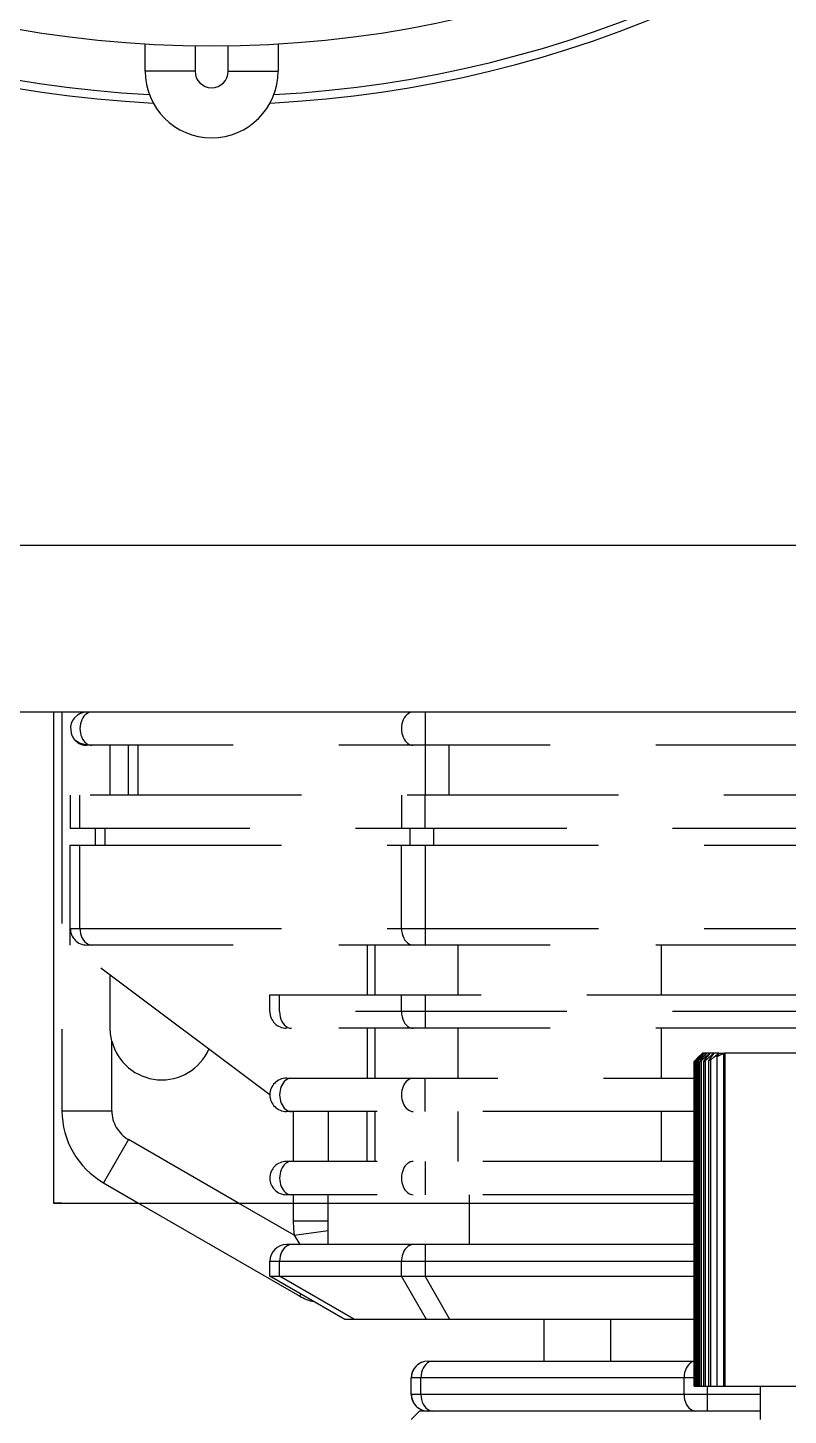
# Model space of a CAD drawing. Extents: x -9877 to -4419, y 2249 to 6216.
# Drawn here: x -6471.4 to -6425.7, y 4087.9 to 4171.2 of the extents above; entities that cross this region are included whole.
import ezdxf

# ---------------------------------------------------------------- set-up
doc = ezdxf.new("R2010")
doc.units = 0
doc.linetypes.add('DASHED', pattern=[19.05, 12.7, -6.35])
doc.layers.add('LY_1', color=7, linetype='CONTINUOUS')

msp = doc.modelspace()

# ---------------------------------------------------------------- linework, layer by layer
at = {"layer": 'LY_1', "color": 110, "linetype": 'CONTINUOUS'}
for p, q in [((-6464.324021, 4168.620295), (-6464.324021, 4170.239805)), ((-6461.324021, 4170.127759), (-6461.324021, 4168.620295)), ((-6459.324021, 4168.620295), (-6459.324021, 4170.127759)), ((-6456.324021, 4170.239805), (-6456.324021, 4168.620295)), ((-6461.324021, 4168.620295), (-6464.324021, 4168.620295)), ((-6459.324021, 4168.620295), (-6456.324021, 4168.620295)), ((-6331.006277, 4140.120295), (-6619.641764, 4140.120295)), ((-6331.006277, 4130.120295), (-6611.285456, 4130.120295)), ((-6469.824021, 4130.120295), (-6469.824021, 4100.620295)), ((-6469.824021, 4130.120295), (-6469.824021, 4100.620295)), ((-6431.316771, 4089.620295), (-6431.316771, 4109.120357)), ((-6431.263163, 4089.620295), (-6431.263163, 4109.170524)), ((-6431.258831, 4089.620295), (-6431.258831, 4109.120841)), ((-6431.19893, 4109.170524), (-6431.19893, 4089.620295)), ((-6431.143233, 4089.620295), (-6431.143233, 4109.121803)), ((-6431.076844, 4109.170524), (-6431.076844, 4089.620295)), ((-6430.97054, 4089.620295), (-6430.97054, 4109.123243)), ((-6430.897499, 4109.170524), (-6430.897499, 4089.620295)), ((-6430.871562, 4109.57244), (-6430.850185, 4109.593934)), ((-6430.849372, 4109.57244), (-6430.849372, 4109.559907)), ((-6429.829793, 4109.620295), (-6430.824021, 4109.620295)), ((-6430.771031, 4109.57244), (-6430.771031, 4109.546051)), ((-6430.741593, 4089.620295), (-6430.741593, 4109.125155)), ((-6430.741588, 4109.125155), (-6430.7366, 4109.139419)), ((-6430.736699, 4109.120295), (-6430.741588, 4109.125155)), ((-6430.7366, 4109.139419), (-6430.715486, 4109.170524)), ((-6430.66177, 4109.170524), (-6430.66177, 4089.620295)), ((-6430.615224, 4109.591504), (-6430.636921, 4109.57244)), ((-6430.636921, 4109.57244), (-6430.636921, 4109.530574)), ((-6430.452818, 4109.143094), (-6430.452818, 4089.620295)), ((-6430.418123, 4109.597198), (-6430.447697, 4109.57244)), ((-6430.447697, 4109.57244), (-6430.447697, 4109.512707)), ((-6430.400813, 4109.609777), (-6430.418123, 4109.597198)), ((-6430.37853, 4109.620295), (-6430.400813, 4109.609777)), ((-6430.316101, 4089.620295), (-6430.316101, 4109.218263)), ((-6430.204278, 4109.57244), (-6430.204278, 4109.491969)), ((-6430.146042, 4109.57244), (-6430.124459, 4109.61421)), ((-6430.130486, 4109.620295), (-6430.144807, 4109.615774)), ((-6430.124459, 4109.61421), (-6430.130486, 4109.620295)), ((-6429.947093, 4109.407615), (-6429.947093, 4089.620295)), ((-6429.907853, 4109.57244), (-6429.907853, 4109.467295)), ((-6429.838597, 4109.57244), (-6429.821148, 4109.611578)), ((-6429.821148, 4109.611578), (-6429.829793, 4109.620295)), ((-6429.526103, 4089.620295), (-6429.526103, 4109.598548)), ((-6429.474609, 4109.620295), (-6429.474609, 4089.620295)), ((-6409.173432, 4109.620295), (-6429.474609, 4109.620295)), ((-6469.324021, 4100.620295), (-6469.824021, 4100.620295)), ((-6469.824021, 4100.620295), (-6431.316771, 4100.620295)), ((-6464.716325, 4100.620295), (-6455.020173, 4095.022219)), ((-6455.358542, 4098.681678), (-6458.716325, 4100.620295)), ((-6455.421499, 4100.620295), (-6455.421499, 4099.554043)), ((-6453.324021, 4098.120295), (-6453.324021, 4100.620295)), ((-6444.824021, 4098.120295), (-6444.824021, 4100.620295)), ((-6455.421499, 4099.554043), (-6453.324021, 4099.554043)), ((-6455.358542, 4098.681678), (-6453.324021, 4098.978203)), ((-6431.316771, 4098.120295), (-6455.824021, 4098.120295)), ((-6455.358542, 4098.681678), (-6455.0246, 4098.121938)), ((-6447.495593, 4098.120295), (-6447.495593, 4096.220295)), ((-6456.824021, 4096.220295), (-6456.824021, 4097.120295)), ((-6456.824021, 4097.120295), (-6431.316771, 4097.120295)), ((-6456.238234, 4096.220295), (-6456.238234, 4097.120295)), ((-6448.909807, 4096.220295), (-6448.909807, 4097.120295)), ((-6456.824021, 4096.220295), (-6431.316771, 4096.220295)), ((-6452.324021, 4093.620295), (-6456.824021, 4096.220295)), ((-6451.738234, 4093.620295), (-6456.238234, 4096.220295)), ((-6447.409807, 4093.620295), (-6448.909807, 4096.220295)), ((-6445.995593, 4093.620295), (-6447.495593, 4096.220295)), ((-6455.020173, 4095.022219), (-6454.952699, 4095.139088)), ((-6447.409807, 4093.620295), (-6451.738234, 4093.620295)), ((-6431.316771, 4093.620295), (-6445.995593, 4093.620295)), ((-6440.324021, 4091.120295), (-6440.324021, 4093.620295)), ((-6436.324021, 4091.120295), (-6436.324021, 4093.620295)), ((-6447.324021, 4091.120295), (-6439.530019, 4091.120295)), ((-6438.716002, 4091.120295), (-6431.316771, 4091.120295)), ((-6431.316771, 4090.120295), (-6448.324021, 4090.120295)), ((-6448.324021, 4089.120295), (-6448.324021, 4090.120295)), ((-6448.307341, 4090.258674), (-6448.314424, 4090.120295)), ((-6447.738234, 4089.120295), (-6447.738234, 4090.120295)), ((-6431.922, 4089.120295), (-6431.922, 4090.120295)), ((-6427.324021, 4089.120295), (-6448.324021, 4089.120295)), ((-6448.314441, 4089.120295), (-6448.307395, 4088.982272)), ((-6431.316771, 4089.620295), (-6407.33127, 4089.620295)), ((-6430.507787, 4088.120295), (-6430.507787, 4089.620295)), ((-6427.324021, 4087.620295), (-6427.324021, 4089.620295)), ((-6447.824021, 4088.120295), (-6448.324021, 4087.620295)), ((-6427.324021, 4088.120295), (-6447.824021, 4088.120295))]:
    msp.add_line(p, q, dxfattribs=at)
at = {"layer": 'LY_1', "color": 110, "linetype": 'DASHED'}
for p, q in [((-6469.324021, 4130.120295), (-6469.324021, 4106.167301)), ((-6447.495593, 4130.120295), (-6447.495593, 4128.120295)), ((-6382.824021, 4128.120295), (-6467.824021, 4128.120295)), ((-6466.424021, 4125.120295), (-6466.424021, 4128.120295)), ((-6465.324021, 4125.120295), (-6465.324021, 4128.120295)), ((-6464.738234, 4125.120295), (-6464.738234, 4128.120295)), ((-6447.46006, 4125.120295), (-6447.46006, 4128.120295)), ((-6446.045846, 4125.120295), (-6446.045846, 4128.120295)), ((-6378.724021, 4125.120295), (-6468.824021, 4125.120295)), ((-6468.824021, 4125.120295), (-6468.824021, 4123.120295)), ((-6468.238234, 4123.120295), (-6468.238234, 4125.120295)), ((-6448.909807, 4125.120295), (-6448.909807, 4123.120295)), ((-6447.495593, 4123.120295), (-6447.495593, 4125.120295)), ((-6381.824021, 4123.120295), (-6468.824021, 4123.120295)), ((-6467.324021, 4123.120295), (-6467.324021, 4122.120295)), ((-6466.738234, 4123.120295), (-6466.738234, 4122.120295)), ((-6448.409807, 4123.120295), (-6448.409807, 4122.120295)), ((-6446.995593, 4123.120295), (-6446.995593, 4122.120295)), ((-6468.824021, 4122.120295), (-6381.824021, 4122.120295)), ((-6468.824021, 4116.120295), (-6468.824021, 4122.120295)), ((-6468.238234, 4117.120295), (-6468.238234, 4122.120295)), ((-6448.909807, 4117.120295), (-6448.909807, 4122.120295)), ((-6447.495593, 4122.120295), (-6447.495593, 4116.120295)), ((-6468.824021, 4117.120295), (-6381.824021, 4117.120295)), ((-6456.824021, 4107.120295), (-6468.824021, 4116.120295)), ((-6382.824021, 4116.120295), (-6467.824021, 4116.120295)), ((-6450.970055, 4116.120295), (-6450.970055, 4113.120295)), ((-6450.492531, 4113.120295), (-6450.492531, 4116.120295)), ((-6445.495577, 4113.120295), (-6445.495577, 4116.120295)), ((-6433.288261, 4113.120295), (-6433.288261, 4116.120295)), ((-6466.424021, 4111.120295), (-6466.424021, 4114.320295)), ((-6456.824021, 4113.120295), (-6381.824021, 4113.120295)), ((-6456.824021, 4112.120295), (-6456.824021, 4113.120295)), ((-6456.238234, 4112.120295), (-6456.238234, 4113.120295)), ((-6448.909807, 4112.120295), (-6448.909807, 4113.120295)), ((-6447.495593, 4113.120295), (-6447.495593, 4111.120295)), ((-6381.824021, 4112.120295), (-6456.824021, 4112.120295)), ((-6382.824021, 4111.120295), (-6455.824021, 4111.120295)), ((-6450.970055, 4111.120295), (-6450.970055, 4108.120295)), ((-6450.492531, 4108.120295), (-6450.492531, 4111.120295)), ((-6445.495577, 4108.120295), (-6445.495577, 4111.120295)), ((-6433.288261, 4108.120295), (-6433.288261, 4111.120295)), ((-6466.324021, 4106.167301), (-6466.324021, 4110.339271)), ((-6455.824021, 4108.120295), (-6431.316771, 4108.120295)), ((-6447.495593, 4106.120295), (-6447.495593, 4108.120295)), ((-6469.324021, 4106.167301), (-6466.324021, 4106.167301)), ((-6431.316771, 4106.120295), (-6455.824021, 4106.120295)), ((-6455.421499, 4106.120295), (-6455.421499, 4103.120295)), ((-6453.324021, 4106.120295), (-6453.324021, 4103.120295)), ((-6450.972701, 4103.120295), (-6450.972701, 4106.120295)), ((-6450.492531, 4103.120295), (-6450.492531, 4106.120295)), ((-6445.495577, 4103.120295), (-6445.495577, 4106.120295)), ((-6433.288261, 4103.120295), (-6433.288261, 4106.120295)), ((-6465.324021, 4104.43525), (-6466.824021, 4101.837174)), ((-6458.716325, 4100.620295), (-6465.324021, 4104.43525)), ((-6431.316771, 4103.120295), (-6455.824021, 4103.120295)), ((-6447.495593, 4103.120295), (-6447.495593, 4101.120295)), ((-6466.824021, 4101.837174), (-6464.716325, 4100.620295)), ((-6431.316771, 4101.120295), (-6455.824021, 4101.120295)), ((-6455.421499, 4101.120295), (-6455.421499, 4100.620295)), ((-6453.324021, 4100.620295), (-6453.324021, 4101.120295)), ((-6444.824021, 4100.620295), (-6444.824021, 4101.120295))]:
    msp.add_line(p, q, dxfattribs=at)
for points in [[(-6467.65756, 4130.106712), (-6468.027814, 4130.081664), (-6468.200475, 4130.029045), (-6468.395602, 4129.920988), (-6468.565044, 4129.775129), (-6468.688292, 4129.605087), (-6468.768383, 4129.420162), (-6468.808643, 4129.228039), (-6468.775436, 4128.84723), (-6468.707946, 4128.672278), (-6468.609946, 4128.515582), (-6468.546164, 4128.445187), (-6468.274886, 4128.272532), (-6468.009588, 4128.192082), (-6467.670395, 4128.141011)], [(-6467.657288, 4130.10425), (-6467.751909, 4130.070301), (-6467.842322, 4130.018247), (-6467.926804, 4129.949078), (-6468.003745, 4129.864114), (-6468.071678, 4129.764973), (-6468.12931, 4129.653546), (-6468.17554, 4129.531955), (-6468.209489, 4129.402519), (-6468.230509, 4129.267704), (-6468.2382, 4129.13008), (-6468.232415, 4128.992269), (-6468.213264, 4128.856898), (-6468.181113, 4128.726547), (-6468.136573, 4128.603701), (-6468.080495, 4128.4907), (-6468.013946, 4128.389698), (-6467.938195, 4128.302621), (-6467.854686, 4128.231128), (-6467.765011, 4128.176581), (-6467.670878, 4128.14002), (-6467.670878, 4128.14002)], [(-6448.328853, 4130.104252), (-6448.423492, 4130.070297), (-6448.513922, 4130.018228), (-6448.598417, 4129.949039), (-6448.675368, 4129.864049), (-6448.743307, 4129.764879), (-6448.800939, 4129.653419), (-6448.847165, 4129.531794), (-6448.881103, 4129.402323), (-6448.902106, 4129.267476), (-6448.909775, 4129.129822), (-6448.903962, 4128.991987), (-6448.884779, 4128.856597), (-6448.852591, 4128.726236), (-6448.808013, 4128.603388), (-6448.751893, 4128.490395), (-6448.685302, 4128.389412), (-6448.60951, 4128.302364), (-6448.525962, 4128.230912), (-6448.43625, 4128.176416), (-6448.342086, 4128.139916), (-6448.342086, 4128.139916)], [(-6467.670878, 4128.14002), (-6467.60135, 4128.125239), (-6467.531127, 4128.120295)], [(-6448.342086, 4128.139916), (-6448.309497, 4128.131767), (-6448.276675, 4128.125783)], [(-6448.341968, 4128.141011), (-6448.159803, 4128.141011), (-6447.952607, 4128.141011), (-6447.728498, 4128.141011), (-6447.495593, 4128.141011)], [(-6448.276675, 4128.125783), (-6448.239738, 4128.121668), (-6448.2027, 4128.120295)], [(-6468.238234, 4117.120295), (-6468.229528, 4116.963861), (-6468.203626, 4116.811278), (-6468.161164, 4116.666305), (-6468.103189, 4116.53251), (-6468.031127, 4116.413189), (-6467.946754, 4116.311278), (-6467.852147, 4116.229289), (-6467.749635, 4116.169239), (-6467.641743, 4116.132607), (-6467.531127, 4116.120295)], [(-6448.909807, 4117.120295), (-6448.901101, 4116.963861), (-6448.875199, 4116.811278), (-6448.832737, 4116.666305), (-6448.774762, 4116.53251), (-6448.7027, 4116.413189), (-6448.618327, 4116.311278), (-6448.52372, 4116.229289), (-6448.421208, 4116.169239), (-6448.313316, 4116.132607), (-6448.2027, 4116.120295)], [(-6456.238234, 4112.120295), (-6456.229528, 4111.963861), (-6456.203626, 4111.811278), (-6456.161164, 4111.666305), (-6456.103189, 4111.53251), (-6456.031127, 4111.413189), (-6455.946754, 4111.311278), (-6455.852147, 4111.229289), (-6455.749635, 4111.169239), (-6455.641743, 4111.132607), (-6455.531127, 4111.120295)], [(-6448.909807, 4112.120295), (-6448.901101, 4111.963861), (-6448.875199, 4111.811278), (-6448.832737, 4111.666305), (-6448.774762, 4111.53251), (-6448.7027, 4111.413189), (-6448.618327, 4111.311278), (-6448.52372, 4111.229289), (-6448.421208, 4111.169239), (-6448.313316, 4111.132607), (-6448.2027, 4111.120295)], [(-6466.324021, 4110.339271), (-6466.404844, 4110.777069), (-6466.424021, 4111.120295)], [(-6455.531127, 4108.120295), (-6455.623423, 4108.11174), (-6455.71414, 4108.086221), (-6455.801725, 4108.044175), (-6455.884681, 4107.986321), (-6455.961587, 4107.913649), (-6456.031127, 4107.827402), (-6456.092113, 4107.729057), (-6456.1435, 4107.620295), (-6456.184409, 4107.502979), (-6456.21414, 4107.379115), (-6456.232185, 4107.250822), (-6456.238234, 4107.120295), (-6456.232185, 4106.989769), (-6456.21414, 4106.861476), (-6456.184409, 4106.737612), (-6456.1435, 4106.620295), (-6456.092113, 4106.511534), (-6456.031127, 4106.413189), (-6455.961587, 4106.326942), (-6455.884681, 4106.25427), (-6455.801725, 4106.196416), (-6455.71414, 4106.15437), (-6455.623423, 4106.128851), (-6455.531127, 4106.120295)], [(-6448.2027, 4108.120295), (-6448.294996, 4108.11174), (-6448.385713, 4108.086221), (-6448.473298, 4108.044175), (-6448.556254, 4107.986321), (-6448.63316, 4107.913649), (-6448.7027, 4107.827402), (-6448.763686, 4107.729057), (-6448.815073, 4107.620295), (-6448.855982, 4107.502979), (-6448.885713, 4107.379115), (-6448.903758, 4107.250822), (-6448.909807, 4107.120295), (-6448.903758, 4106.989769), (-6448.885713, 4106.861476), (-6448.855982, 4106.737612), (-6448.815073, 4106.620295), (-6448.763686, 4106.511534), (-6448.7027, 4106.413189), (-6448.63316, 4106.326942), (-6448.556254, 4106.25427), (-6448.473298, 4106.196416), (-6448.385713, 4106.15437), (-6448.294996, 4106.128851), (-6448.2027, 4106.120295)], [(-6455.531127, 4103.120295), (-6455.623423, 4103.11174), (-6455.71414, 4103.086221), (-6455.801725, 4103.044175), (-6455.884681, 4102.986321), (-6455.961587, 4102.913649), (-6456.031127, 4102.827402), (-6456.092113, 4102.729057), (-6456.1435, 4102.620295), (-6456.184409, 4102.502979), (-6456.21414, 4102.379115), (-6456.232185, 4102.250822), (-6456.238234, 4102.120295), (-6456.232185, 4101.989769), (-6456.21414, 4101.861476), (-6456.184409, 4101.737612), (-6456.1435, 4101.620295), (-6456.092113, 4101.511534), (-6456.031127, 4101.413189), (-6455.961587, 4101.326942), (-6455.884681, 4101.25427), (-6455.801725, 4101.196416), (-6455.71414, 4101.15437), (-6455.623423, 4101.128851), (-6455.531127, 4101.120295)], [(-6448.2027, 4103.120295), (-6448.294996, 4103.11174), (-6448.385713, 4103.086221), (-6448.473298, 4103.044175), (-6448.556254, 4102.986321), (-6448.63316, 4102.913649), (-6448.7027, 4102.827402), (-6448.763686, 4102.729057), (-6448.815073, 4102.620295), (-6448.855982, 4102.502979), (-6448.885713, 4102.379115), (-6448.903758, 4102.250822), (-6448.909807, 4102.120295), (-6448.903758, 4101.989769), (-6448.885713, 4101.861476), (-6448.855982, 4101.737612), (-6448.815073, 4101.620295), (-6448.763686, 4101.511534), (-6448.7027, 4101.413189), (-6448.63316, 4101.326942), (-6448.556254, 4101.25427), (-6448.473298, 4101.196416), (-6448.385713, 4101.15437), (-6448.294996, 4101.128851), (-6448.2027, 4101.120295)]]:
    msp.add_lwpolyline(points, dxfattribs=at)
at = {"layer": 'LY_1', "color": 110, "linetype": 'CONTINUOUS'}
for points in [[(-6467.531127, 4130.120295), (-6467.594462, 4130.116276), (-6467.657288, 4130.10425)], [(-6447.495593, 4130.106712), (-6447.725244, 4130.106712), (-6447.946128, 4130.106712), (-6448.15013, 4130.106712), (-6448.329133, 4130.106712)], [(-6448.26018, 4130.116986), (-6448.294627, 4130.111809), (-6448.328853, 4130.104252)], [(-6448.2027, 4130.120295), (-6448.231464, 4130.119468), (-6448.26018, 4130.116986)], [(-6431.263163, 4109.170524), (-6431.30266, 4109.132575), (-6431.316711, 4109.120295)], [(-6431.316711, 4109.120295), (-6431.299512, 4109.139419), (-6431.26923, 4109.170524)], [(-6431.26923, 4109.170524), (-6431.045315, 4109.397426), (-6430.871562, 4109.57244)], [(-6430.849372, 4109.57244), (-6431.079821, 4109.349198), (-6431.263163, 4109.170524)], [(-6431.19893, 4109.170524), (-6431.240939, 4109.132575), (-6431.258283, 4109.120295)], [(-6431.258283, 4109.120295), (-6431.245286, 4109.139419), (-6431.217101, 4109.170524)], [(-6431.217101, 4109.170524), (-6431.003355, 4109.397426), (-6430.837494, 4109.57244)], [(-6430.771031, 4109.57244), (-6431.009337, 4109.349198), (-6431.19893, 4109.170524)], [(-6431.076844, 4109.170524), (-6431.121159, 4109.132575), (-6431.141714, 4109.120295)], [(-6431.141714, 4109.120295), (-6431.13298, 4109.139419), (-6431.107029, 4109.170524)], [(-6431.107029, 4109.170524), (-6430.904495, 4109.397426), (-6430.747334, 4109.57244)], [(-6430.636921, 4109.57244), (-6430.881924, 4109.349198), (-6431.076844, 4109.170524)], [(-6430.897499, 4109.170524), (-6430.943905, 4109.132575), (-6430.967569, 4109.120295)], [(-6430.967569, 4109.120295), (-6430.963142, 4109.139419), (-6430.939553, 4109.170524)], [(-6430.939553, 4109.170524), (-6430.894478, 4109.224397), (-6430.849372, 4109.27822)], [(-6430.447697, 4109.57244), (-6430.698201, 4109.349198), (-6430.897499, 4109.170524)], [(-6430.850185, 4109.593934), (-6430.835689, 4109.608531), (-6430.824021, 4109.620295)], [(-6430.796007, 4109.620295), (-6430.818096, 4109.602023), (-6430.849372, 4109.57244)], [(-6430.849372, 4109.27822), (-6430.725561, 4109.425516), (-6430.60152, 4109.57244)], [(-6430.837494, 4109.57244), (-6430.804379, 4109.608531), (-6430.796007, 4109.620295)], [(-6430.712103, 4109.620295), (-6430.738045, 4109.602023), (-6430.771031, 4109.57244)], [(-6430.747334, 4109.57244), (-6430.717137, 4109.608531), (-6430.712103, 4109.620295)], [(-6430.66177, 4109.170524), (-6430.71004, 4109.132575), (-6430.736699, 4109.120295)], [(-6430.715486, 4109.170524), (-6430.538275, 4109.397426), (-6430.400763, 4109.57244)], [(-6430.204278, 4109.57244), (-6430.459065, 4109.349198), (-6430.66177, 4109.170524)], [(-6430.572718, 4109.620295), (-6430.602385, 4109.602023), (-6430.615224, 4109.591504)], [(-6430.60152, 4109.57244), (-6430.574389, 4109.608531), (-6430.572718, 4109.620295)], [(-6430.316101, 4109.218263), (-6430.39255, 4109.176558), (-6430.452818, 4109.143094)], [(-6430.452818, 4109.143094), (-6430.444769, 4109.157432), (-6430.435921, 4109.170524)], [(-6430.435921, 4109.170524), (-6430.272699, 4109.397426), (-6430.146042, 4109.57244)], [(-6430.400763, 4109.57244), (-6430.376831, 4109.608531), (-6430.37853, 4109.620295)], [(-6430.316101, 4109.218263), (-6430.112208, 4109.395623), (-6429.907853, 4109.57244)], [(-6430.144807, 4109.615774), (-6430.167153, 4109.602023), (-6430.204278, 4109.57244)], [(-6429.526103, 4109.598548), (-6429.76104, 4109.495369), (-6429.947093, 4109.407615)], [(-6429.947093, 4109.407615), (-6429.886147, 4109.500306), (-6429.838597, 4109.57244)], [(-6429.829793, 4109.620295), (-6429.869702, 4109.602023), (-6429.907853, 4109.57244)], [(-6429.829793, 4109.620295), (-6429.637905, 4109.620295), (-6429.474609, 4109.620295)], [(-6429.474609, 4109.620295), (-6429.502187, 4109.612828), (-6429.526103, 4109.598548)], [(-6455.421499, 4099.554043), (-6455.401725, 4099.063361), (-6455.358542, 4098.681678)], [(-6455.531127, 4098.120295), (-6455.641743, 4098.107984), (-6455.749635, 4098.071352), (-6455.852147, 4098.011302), (-6455.946754, 4097.929312), (-6456.031127, 4097.827402), (-6456.103189, 4097.708081), (-6456.161164, 4097.574286), (-6456.203626, 4097.429312), (-6456.229528, 4097.27673), (-6456.238234, 4097.120295)], [(-6448.2027, 4098.120295), (-6448.290164, 4098.112616), (-6448.376285, 4098.089696), (-6448.459739, 4098.051887), (-6448.539246, 4097.999769), (-6448.613584, 4097.934144), (-6448.681611, 4097.856019), (-6448.742282, 4097.766595), (-6448.794666, 4097.667244), (-6448.837959, 4097.559492), (-6448.871494, 4097.444995), (-6448.894758, 4097.325511), (-6448.907392, 4097.202875), (-6448.909203, 4097.16162), (-6448.909807, 4097.120295)], [(-6451.738234, 4093.620295), (-6452.204018, 4093.620295), (-6452.324021, 4093.620295)], [(-6445.995593, 4093.620295), (-6446.846413, 4093.620295), (-6447.409807, 4093.620295)], [(-6447.682425, 4091.053814), (-6447.944831, 4090.904272), (-6448.149084, 4090.681322), (-6448.275793, 4090.411983), (-6448.307341, 4090.258674)], [(-6447.031127, 4091.120295), (-6447.141743, 4091.107984), (-6447.249635, 4091.071352), (-6447.352147, 4091.011302), (-6447.446754, 4090.929312), (-6447.531127, 4090.827402), (-6447.603189, 4090.708081), (-6447.661164, 4090.574286), (-6447.703626, 4090.429312), (-6447.729528, 4090.27673), (-6447.738234, 4090.120296)], [(-6439.530019, 4091.120295), (-6439.104809, 4091.119463), (-6438.716002, 4091.120295)], [(-6431.214894, 4091.120295), (-6431.325509, 4091.107984), (-6431.433402, 4091.071352), (-6431.535913, 4091.011302), (-6431.63052, 4090.929312), (-6431.714894, 4090.827402), (-6431.786955, 4090.708081), (-6431.84493, 4090.574286), (-6431.887392, 4090.429312), (-6431.913295, 4090.27673), (-6431.922, 4090.120296)], [(-6448.307395, 4088.982272), (-6448.275851, 4088.828784), (-6448.149294, 4088.559585), (-6447.945273, 4088.336673), (-6447.683135, 4088.187048)], [(-6447.738234, 4089.120295), (-6447.729528, 4088.963861), (-6447.703626, 4088.811278), (-6447.661164, 4088.666305), (-6447.603189, 4088.53251), (-6447.531127, 4088.413189), (-6447.446754, 4088.311278), (-6447.352147, 4088.229289), (-6447.249635, 4088.169239), (-6447.141743, 4088.132607), (-6447.031127, 4088.120295)], [(-6431.922, 4089.120295), (-6431.913295, 4088.963861), (-6431.887392, 4088.811278), (-6431.84493, 4088.666305), (-6431.786955, 4088.53251), (-6431.714894, 4088.413189), (-6431.630521, 4088.311279), (-6431.535913, 4088.229289), (-6431.433402, 4088.169239), (-6431.325509, 4088.132607), (-6431.214894, 4088.120295)]]:
    msp.add_lwpolyline(points, dxfattribs=at)
msp.add_circle((-6460.324021, 4237.120295), 67, dxfattribs=at)
for centre, radius, start, end in [((-6460.324021, 4237.120295), 70.5, 182.856396, 267.143604), ((-6460.324021, 4237.120295), 70, 183.068539, 266.931461), ((-6460.324021, 4237.120295), 70.5, 272.856396, 357.143604), ((-6460.324021, 4237.120295), 70, 273.068539, 356.931461), ((-6460.324021, 4168.620295), 4, 180, 0), ((-6460.324021, 4168.620295), 1, 180, 0), ((-6467.824021, 4129.120295), 1, 90, 124.718858), ((-6455.824021, 4097.120295), 1, 90, 180), ((-6453.520173, 4097.620295), 3, 240, 257.232135), ((-6447.324021, 4090.120295), 1, 90, 180), ((-6447.324021, 4089.120295), 1, 180, 270)]:
    msp.add_arc(centre, radius, start, end, dxfattribs=at)
at = {"layer": 'LY_1', "color": 110, "linetype": 'DASHED'}
for centre, radius, start, end in [((-6467.824021, 4129.120295), 1, 220.270275, 270), ((-6467.824021, 4117.120295), 1, 180, 270), ((-6455.824021, 4112.120295), 1, 180, 270), ((-6463.324021, 4111.120295), 3.1, 194.592551, 336.180407), ((-6455.824021, 4107.120295), 1, 90, 270), ((-6464.324021, 4106.167301), 5, 180, 240), ((-6464.324021, 4106.167301), 2, 180, 240), ((-6455.824021, 4102.120295), 1, 90, 270)]:
    msp.add_arc(centre, radius, start, end, dxfattribs=at)

doc.saveas('drawing.dxf')
